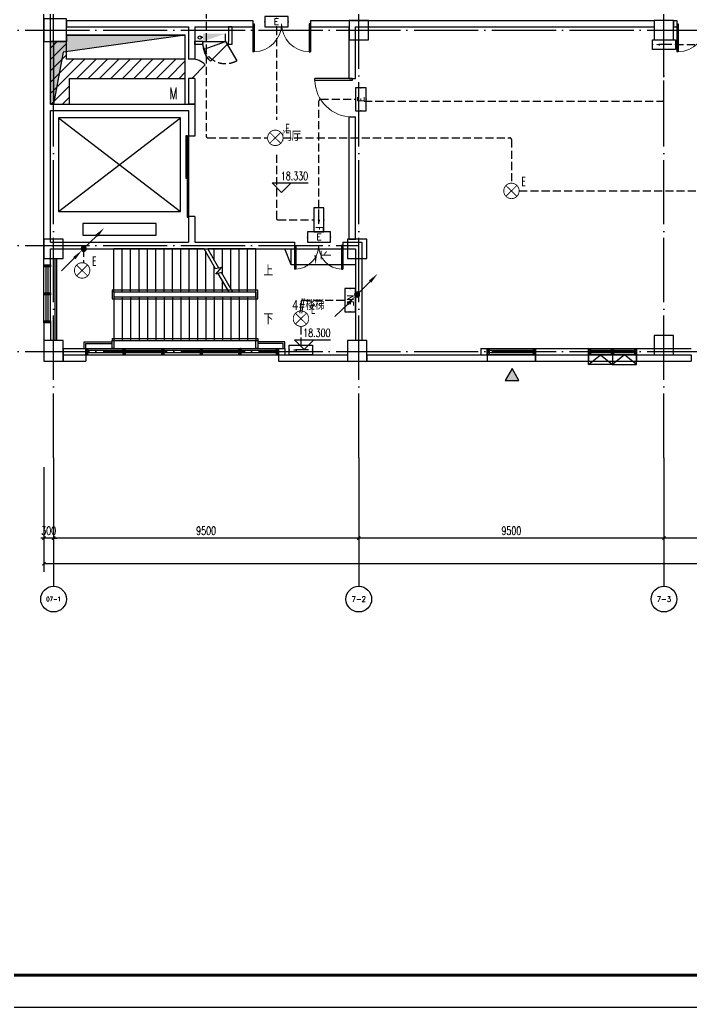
# Model space of a CAD drawing. Extents: x -621157 to 1764546, y -106808 to 741893.
# Drawn here: x 829 to 21731, y 279601 to 310325 of the extents above; entities that cross this region are included whole.
import ezdxf
from ezdxf.enums import TextEntityAlignment as Align

# ---------------------------------------------------------------- set-up
doc = ezdxf.new("R2010")
doc.units = 0
doc.header["$LTSCALE"] = 1000
doc.header["$MEASUREMENT"] = 0
for name, pattern in [('DASH', [0.35, 0.25, -0.1]), ('XREF-A-101-平面图_t3$0$DASH', [0.35, 0.25, -0.1]), ('XREF-A-101-平面图_t3$0$DOTE', [2.42, 2, -0.2, 0.02, -0.2])]:
    doc.linetypes.add(name, pattern=pattern)
for name, color, linetype in [('0-底图', 7, 'Continuous'), ('AXIS_TEXT', 7, 'Continuous'), ('EQUIP-照明', 3, 'Continuous'), ('T-EQUP-JT', 7, 'Continuous'), ('TEL_TEXT', 7, 'Continuous'), ('WIRE-应急', 4, 'DASH'), ('WIRE-照明', 4, 'Continuous'), ('XREF-A-101-平面图_t3$0$A-COLUMN', 8, 'Continuous'), ('XREF-A-101-平面图_t3$0$A-CURTWALL', 8, 'Continuous'), ('XREF-A-101-平面图_t3$0$A-DIM_ELEV', 8, 'Continuous'), ('XREF-A-101-平面图_t3$0$A-DOTE', 8, 'Continuous'), ('XREF-A-101-平面图_t3$0$A-GROUND', 8, 'Continuous'), ('XREF-A-101-平面图_t3$0$A-LEAD-AROW', 8, 'Continuous'), ('XREF-A-101-平面图_t3$0$A-PUB_HATCH', 8, 'Continuous'), ('XREF-A-101-平面图_t3$0$A-RAIL', 8, 'Continuous'), ('XREF-A-101-平面图_t3$0$A-ROOM-CH', 8, 'Continuous'), ('XREF-A-101-平面图_t3$0$A-SEE', 8, 'Continuous'), ('XREF-A-101-平面图_t3$0$A-STAIR', 8, 'Continuous'), ('XREF-A-101-平面图_t3$0$A-WALL', 8, 'Continuous'), ('XREF-A-101-平面图_t3$0$A-WALL-FILL', 8, 'Continuous'), ('XREF-A-101-平面图_t3$0$A-WINDOW', 8, 'Continuous'), ('XREF-A-101-平面图_t3$0$A-开启符号', 8, 'Continuous'), ('XREF-A-101-平面图_t3$0$AXIS', 8, 'Continuous'), ('XREF-A-101-平面图_t3$0$DIM_SYMB', 8, 'Continuous'), ('XREF-A-101-平面图_t3$0$HANDRAIL', 8, 'Continuous'), ('XREF-A-101-平面图_t3$0$I-WALL-GYPSUM', 8, 'Continuous'), ('XREF-A-101-平面图_t3$0$M-HOLE', 8, 'Continuous'), ('XREF-A-101-平面图_t3$0$P-EQUIPMENT', 8, 'Continuous'), ('XREF-A-101-平面图_t3$0$PUB_HATCH', 8, 'Continuous'), ('XREF-A-101-平面图_t3$0$PUB_TEXT', 8, 'Continuous'), ('XREF-A-101-平面图_t3$0$STAIR', 8, 'Continuous'), ('XREF-A-101-平面图_t3$0$水-尺寸', 8, 'Continuous'), ('设备-照明', 3, 'Continuous')]:
    doc.layers.add(name, color=color, linetype=linetype)
doc.styles.add('_TEL_DIM', font='SIMPLEX', dxfattribs={"width": 0.8, "height": 3.5, "bigfont": 'HZTXT'})
doc.styles.add('COMPLEX', font='COMPLEX')
doc.styles.get("Standard").update_dxf_attribs({"font": 'romans.shx', "bigfont": 'HZDXC.SHX'})
doc.styles.add('STYLE1', font='simhei.ttf')
doc.styles.add('XREF-A-101-平面图_t3$0$-HZDXCROMANS', font='ROMANS.shx', dxfattribs={"bigfont": 'HZDXC.shx'})
doc.styles.add('XREF-A-101-平面图_t3$0$_TCH_DIM', font='SIMPLEX', dxfattribs={"bigfont": 'GBCBIG'})
doc.styles.add('XREF-A-101-平面图_t3$0$A-AXIS-LABEL', font='COMPLEX', dxfattribs={"bigfont": 'GBCBIG'})
doc.styles.add('XREF-A-101-平面图_t3$0$A-DIM_T3', font='SIMPLEX', dxfattribs={"width": 0.705882, "bigfont": 'GBCBIG'})
doc.styles.add('XREF-A-101-平面图_t3$0$A-STANDARD', font='SIMPLEX', dxfattribs={"bigfont": 'GBCBIG'})
doc.styles.add('XREF-A-101-平面图_t3$0$hzdxcROMANS', font='ROMANS', dxfattribs={"width": 0.8, "bigfont": 'HZDXC'})
doc.dimstyles.get("Standard").update_dxf_attribs({"dimscale": 100, "dimtxt": 3.5, "dimasz": 1, "dimexe": 2.5, "dimexo": 3, "dimgap": 1.5, "dimtad": 1, "dimdec": 0, "dimzin": 0, "dimdsep": 46, "dimtxsty": 'Standard', "dimblk": 'ARCHTICK', "dimcen": 0.09, "dimadec": 0, "dimazin": 0, "dimtfac": 1, "dimtdec": 0, "dimtix": 1, "dimtmove": 2, "dimatfit": 3, "dimfxl": 0, "dimtolj": 1, "dimtzin": 0, "dimarcsym": 0})
doc.dimstyles.new('XREF-A-101-平面图_t3$0$A-DIM-100', dxfattribs={"dimscale": 100, "dimtxt": 2.55, "dimasz": 1, "dimexe": 2.5, "dimexo": 3, "dimgap": 1, "dimtad": 1, "dimdec": 0, "dimzin": 0, "dimdsep": 46, "dimtxsty": 'XREF-A-101-平面图_t3$0$A-DIM_T3', "dimblk": 'XREF-A-101-平面图_t3$0$_ArchTick', "dimcen": 0.09, "dimclrt": 7, "dimazin": 2, "dimtfac": 1, "dimtdec": 0, "dimtix": 1, "dimtmove": 2, "dimatfit": 3, "dimfxl": 0, "dimtolj": 1, "dimtzin": 0, "dimarcsym": 0})

# ---------------------------------------------------------------- blocks, each defined once
blk = doc.blocks.new('XREF-A-101-平面图_t3$0$G$C869EB286')
at = {"layer": 'XREF-A-101-平面图_t3$0$A-WINDOW'}
h = blk.add_hatch(dxfattribs=at)
h.set_pattern_fill('ANSI31', color=256, scale=25)
h.set_pattern_definition([(45, (-143.957, -89940), (-28.0633, 28.0633), [])])
h.paths.add_polyline_path([(0, 60), (200, 60), (200, 0), (0, 0)])
blk.add_lwpolyline([(0, 60), (200, 60), (200, 0), (0, 0)], close=True, dxfattribs=at)
blk = doc.blocks.new('XREF-A-101-平面图_t3$0$柱网4F')
at = {"layer": 'XREF-A-101-平面图_t3$0$A-COLUMN'}
for points in [[(-300, -30350), (400, -30350), (400, -29650), (-300, -29650)], [(9200, -30300), (9800, -30300), (9800, -29700), (9200, -29700)], [(18700, -30300), (19300, -30300), (19300, -29700), (18700, -29700)], [(-300, -37100), (300, -37100), (300, -36500), (-300, -36500)], [(9150, -37100), (9750, -37100), (9750, -36500), (9150, -36500)], [(18700, -40100), (19300, -40100), (19300, -39500), (18700, -39500)], [(-300, -40300), (300, -40300), (300, -39650), (-300, -39650)], [(9150, -40300), (9750, -40300), (9750, -39650), (9150, -39650)]]:
    blk.add_lwpolyline(points, close=True, dxfattribs=at)
blk = doc.blocks.new('XREF-A-101-平面图_t3$0$G$CAAB9FF39')
at = {"layer": 'XREF-A-101-平面图_t3$0$DIM_SYMB'}
for points in [[(6430, 1025, 0, 0, 0), (890, 1025, 0, 0, 0), (890, 2525, 0, 0, 0), (4700, 2525, 80, 0, 0), (5000, 2525, 0, 0, 0)], [(6430, 2525, 0, 0, 0), (5560, 2525, 80, 0, 0), (5260, 2525, 0, 0, 0)]]:
    blk.add_lwpolyline(points, format="xyseb", dxfattribs=at)
at = {"layer": 'XREF-A-101-平面图_t3$0$HANDRAIL'}
for p, q in [((1820, 410), (6360, 410)), ((1820, 410), (1820, 350)), ((1820, 350), (6360, 350)), ((6360, 410), (6360, 350))]:
    blk.add_line(p, q, dxfattribs=at)
for points in [[(1820, 350), (1880, 350), (1880, 100), (1820, 100)], [(6300, 350), (6360, 350), (6360, 100), (6300, 100)]]:
    blk.add_lwpolyline(points, close=True, dxfattribs=at)
at = {"layer": 'XREF-A-101-平面图_t3$0$STAIR'}
for p, q in [((4683, 3200), (1880, 3200)), ((1880, 1850), (1880, 3200)), ((2140, 1850), (2140, 3200)), ((2400, 1850), (2400, 3200)), ((2660, 1850), (2660, 3200)), ((2920, 1850), (2920, 3200)), ((3180, 1850), (3180, 3200)), ((3440, 1850), (3440, 3200)), ((3700, 1850), (3700, 3200)), ((3960, 1850), (3960, 3200)), ((4220, 1850), (4220, 3200)), ((4480, 1850), (4480, 3200)), ((5045, 2572), (4683, 3200)), ((4740, 1850), (4740, 3100)), ((6300, 3200), (4798, 3200)), ((5145, 2599), (4798, 3200)), ((5000, 2850), (5000, 3200)), ((5260, 2400), (5260, 3200)), ((5520, 1950), (5520, 3200)), ((5780, 1850), (5780, 3200)), ((6040, 1850), (6040, 3200)), ((6300, 1850), (6300, 3200)), ((5000, 1850), (5000, 2650)), ((5225, 2620), (5045, 2572)), ((5053, 2414), (5225, 2620)), ((5225, 2461), (5053, 2414)), ((5577, 1850), (5225, 2461)), ((5462, 1850), (5125, 2434)), ((5260, 1850), (5260, 2200)), ((6360, 1910), (1820, 1910)), ((1820, 1910), (1820, 1640)), ((5462, 1850), (1880, 1850)), ((6300, 1850), (1880, 1850)), ((1880, 1850), (1880, 1700)), ((6300, 1850), (5577, 1850)), ((6300, 1850), (6300, 1700)), ((6300, 1700), (6300, 1850)), ((6360, 1640), (6360, 1910)), ((1820, 1640), (6360, 1640)), ((1880, 1700), (6300, 1700)), ((1880, 1700), (1880, 350)), ((1880, 1700), (6300, 1700)), ((2140, 1700), (2140, 350)), ((2400, 1700), (2400, 350)), ((2660, 1700), (2660, 350)), ((2920, 1700), (2920, 350)), ((3180, 1700), (3180, 350)), ((3440, 1700), (3440, 350)), ((3700, 1700), (3700, 350)), ((3960, 1700), (3960, 350)), ((4220, 1700), (4220, 350)), ((4480, 1700), (4480, 350)), ((4740, 1700), (4740, 350)), ((5000, 1700), (5000, 350)), ((5260, 1700), (5260, 350)), ((5520, 1700), (5520, 350)), ((5780, 1700), (5780, 350)), ((6040, 1700), (6040, 350)), ((6300, 1700), (6300, 350)), ((1880, 350), (6300, 350))]:
    blk.add_line(p, q, dxfattribs=at)
at = {"layer": 'XREF-A-101-平面图_t3$0$PUB_TEXT', "style": 'XREF-A-101-平面图_t3$0$_TCH_DIM'}
for s, p in [('上', (6535, 2350)), ('下', (6535, 850))]:
    blk.add_text(s, height=338, dxfattribs=at).set_placement(p)
blk = doc.blocks.new('XREF-A-101-平面图_t3$0$ROOM')
at = {"layer": 'XREF-A-101-平面图_t3$0$A-ROOM-CH', "style": 'XREF-A-101-平面图_t3$0$-HZDXCROMANS', "width": 0.6}
for tag, p in [('中文房间名称', (0, -1000)), ('英文房间名称', (0, -1500))]:
    blk.add_attdef(tag, text='', height=300, dxfattribs=at).set_placement(p, align=Align.CENTER)
blk = doc.blocks.new('_ArchTick')
at = {"color": 0, "linetype": 'ByBlock', "const_width": 0.4}
blk.add_lwpolyline([(-0.5, -0.5), (0.5, 0.5)], dxfattribs=at)
blk = doc.blocks.new('*D25423')
at = {"layer": 'Defpoints', "color": 0}
blk.add_point((0, 0), dxfattribs=at)
blk.add_point((0, 0), dxfattribs=at)
blk.add_point((0, 0), dxfattribs=at)
blk.add_point((0, 0), dxfattribs=at)
at = {"layer": 'XREF-A-101-平面图_t3$0$水-尺寸', "color": 0, "linetype": 'ByBlock', "lineweight": -2}
blk.add_line((0, 300), (0, 250), dxfattribs=at)
blk.add_line((0, 300), (0, 250), dxfattribs=at)
blk.add_arc((0, 0), 0, 180, 180, dxfattribs=at)
at = {"layer": 'XREF-A-101-平面图_t3$0$水-尺寸', "color": 0, "linetype": 'ByBlock', "lineweight": -2, "xscale": 100, "yscale": 100, "zscale": 100}
for rotation in [90, 90.00000000000001]:
    blk.add_blockref('_ArchTick', (0, 0), dxfattribs=dict(at, rotation=rotation))
at = {"layer": 'XREF-A-101-平面图_t3$0$水-尺寸', "color": 0, "insert": (0, 0), "char_height": 350, "attachment_point": 5}
blk.add_mtext('\\A1;0%%d', dxfattribs=at)
blk = doc.blocks.new('XREF-A-101-平面图_t3$0$_ArchTick')
at = {"color": 0, "linetype": 'ByBlock', "const_width": 0.4}
blk.add_lwpolyline([(-0.5, -0.5), (0.5, 0.5)], dxfattribs=at)
blk = doc.blocks.new('*D25490')
at = {"layer": 'Defpoints', "color": 0}
for p in [(19000, -3300), (28500, -3300), (19000, -5800)]:
    blk.add_point(p, dxfattribs=at)
at = {"layer": 'XREF-A-101-平面图_t3$0$AXIS', "color": 0, "lineweight": -2}
for p, q in [((19000, -3600), (19000, -6050)), ((28500, -3600), (28500, -6050)), ((28500, -5800), (19000, -5800))]:
    blk.add_line(p, q, dxfattribs=at)
at = {"layer": 'XREF-A-101-平面图_t3$0$AXIS', "color": 0, "linetype": 'ByBlock', "lineweight": -2, "xscale": 100, "yscale": 100, "zscale": 100, "rotation": 180}
blk.add_blockref('XREF-A-101-平面图_t3$0$_ArchTick', (19000, -5800), dxfattribs=at)
at = {"layer": 'XREF-A-101-平面图_t3$0$AXIS', "color": 0, "linetype": 'ByBlock', "lineweight": -2, "xscale": 100, "yscale": 100, "zscale": 100}
blk.add_blockref('XREF-A-101-平面图_t3$0$_ArchTick', (28500, -5800), dxfattribs=at)
at = {"layer": 'XREF-A-101-平面图_t3$0$AXIS', "color": 7, "insert": (23750, -5573), "char_height": 255, "attachment_point": 5, "style": 'XREF-A-101-平面图_t3$0$A-DIM_T3'}
blk.add_mtext('\\A1;9500', dxfattribs=at)
blk = doc.blocks.new('*D25491')
at = {"layer": 'Defpoints', "color": 0}
for p in [(9500, -3300), (19000, -3300), (9500, -5800)]:
    blk.add_point(p, dxfattribs=at)
at = {"layer": 'XREF-A-101-平面图_t3$0$AXIS', "color": 0, "lineweight": -2}
for p, q in [((9500, -3600), (9500, -6050)), ((19000, -3600), (19000, -6050)), ((19000, -5800), (9500, -5800))]:
    blk.add_line(p, q, dxfattribs=at)
at = {"layer": 'XREF-A-101-平面图_t3$0$AXIS', "color": 0, "linetype": 'ByBlock', "lineweight": -2, "xscale": 100, "yscale": 100, "zscale": 100, "rotation": 180}
blk.add_blockref('XREF-A-101-平面图_t3$0$_ArchTick', (9500, -5800), dxfattribs=at)
at = {"layer": 'XREF-A-101-平面图_t3$0$AXIS', "color": 0, "linetype": 'ByBlock', "lineweight": -2, "xscale": 100, "yscale": 100, "zscale": 100}
blk.add_blockref('XREF-A-101-平面图_t3$0$_ArchTick', (19000, -5800), dxfattribs=at)
at = {"layer": 'XREF-A-101-平面图_t3$0$AXIS', "color": 7, "insert": (14250, -5573), "char_height": 255, "attachment_point": 5, "style": 'XREF-A-101-平面图_t3$0$A-DIM_T3'}
blk.add_mtext('\\A1;9500', dxfattribs=at)
blk = doc.blocks.new('*D25492')
at = {"layer": 'Defpoints', "color": 0}
for p in [(0, -3300), (9500, -3300), (0, -5800)]:
    blk.add_point(p, dxfattribs=at)
at = {"layer": 'XREF-A-101-平面图_t3$0$AXIS', "color": 0, "lineweight": -2}
for p, q in [((0, -3600), (0, -6050)), ((9500, -3600), (9500, -6050)), ((9500, -5800), (0, -5800))]:
    blk.add_line(p, q, dxfattribs=at)
at = {"layer": 'XREF-A-101-平面图_t3$0$AXIS', "color": 0, "linetype": 'ByBlock', "lineweight": -2, "xscale": 100, "yscale": 100, "zscale": 100, "rotation": 180}
blk.add_blockref('XREF-A-101-平面图_t3$0$_ArchTick', (0, -5800), dxfattribs=at)
at = {"layer": 'XREF-A-101-平面图_t3$0$AXIS', "color": 0, "linetype": 'ByBlock', "lineweight": -2, "xscale": 100, "yscale": 100, "zscale": 100}
blk.add_blockref('XREF-A-101-平面图_t3$0$_ArchTick', (9500, -5800), dxfattribs=at)
at = {"layer": 'XREF-A-101-平面图_t3$0$AXIS', "color": 7, "insert": (4750, -5573), "char_height": 255, "attachment_point": 5, "style": 'XREF-A-101-平面图_t3$0$A-DIM_T3'}
blk.add_mtext('\\A1;9500', dxfattribs=at)
blk = doc.blocks.new('*D25493')
at = {"layer": 'Defpoints', "color": 0}
for p in [(-300, -3300), (0, -3300), (-300, -5800)]:
    blk.add_point(p, dxfattribs=at)
at = {"layer": 'XREF-A-101-平面图_t3$0$AXIS', "color": 0, "lineweight": -2}
for p, q in [((-300, -3600), (-300, -6050)), ((0, -3600), (0, -6050)), ((-300, -5800), (-400, -5800)), ((0, -5800), (-300, -5800)), ((0, -5800), (100, -5800))]:
    blk.add_line(p, q, dxfattribs=at)
at = {"layer": 'XREF-A-101-平面图_t3$0$AXIS', "color": 0, "linetype": 'ByBlock', "lineweight": -2, "xscale": 100, "yscale": 100, "zscale": 100}
blk.add_blockref('XREF-A-101-平面图_t3$0$_ArchTick', (-300, -5800), dxfattribs=at)
at = {"layer": 'XREF-A-101-平面图_t3$0$AXIS', "color": 0, "linetype": 'ByBlock', "lineweight": -2, "xscale": 100, "yscale": 100, "zscale": 100, "rotation": 180}
blk.add_blockref('XREF-A-101-平面图_t3$0$_ArchTick', (0, -5800), dxfattribs=at)
at = {"layer": 'XREF-A-101-平面图_t3$0$AXIS', "color": 7, "insert": (-150, -5573), "char_height": 255, "attachment_point": 5, "style": 'XREF-A-101-平面图_t3$0$A-DIM_T3'}
blk.add_mtext('\\A1;300', dxfattribs=at)
blk = doc.blocks.new('_AXISO')
blk.add_circle((0, 0), 0.5)
at = {"layer": 'AXIS_TEXT', "style": 'COMPLEX'}
blk.add_attdef('A', text='', height=0.56, dxfattribs=at).set_placement((-0.25, -0.28), (0.25, -0.28), align=Align.FIT)
blk = doc.blocks.new('*D25504')
at = {"layer": 'Defpoints', "color": 0}
for p in [(-300, -3300), (66800, -3300), (-300, -6600)]:
    blk.add_point(p, dxfattribs=at)
at = {"layer": 'XREF-A-101-平面图_t3$0$AXIS', "color": 0, "lineweight": -2}
for p, q in [((-300, -3600), (-300, -6850)), ((66800, -3600), (66800, -6850)), ((66800, -6600), (-300, -6600))]:
    blk.add_line(p, q, dxfattribs=at)
at = {"layer": 'XREF-A-101-平面图_t3$0$AXIS', "color": 0, "linetype": 'ByBlock', "lineweight": -2, "xscale": 100, "yscale": 100, "zscale": 100, "rotation": 180}
blk.add_blockref('XREF-A-101-平面图_t3$0$_ArchTick', (-300, -6600), dxfattribs=at)
at = {"layer": 'XREF-A-101-平面图_t3$0$AXIS', "color": 0, "linetype": 'ByBlock', "lineweight": -2, "xscale": 100, "yscale": 100, "zscale": 100}
blk.add_blockref('XREF-A-101-平面图_t3$0$_ArchTick', (66800, -6600), dxfattribs=at)
at = {"layer": 'XREF-A-101-平面图_t3$0$AXIS', "color": 7, "insert": (33250, -6373), "char_height": 255, "attachment_point": 5, "style": 'XREF-A-101-平面图_t3$0$A-DIM_T3'}
blk.add_mtext('\\A1;67100', dxfattribs=at)
blk = doc.blocks.new('XREF-A-101-平面图_t3$0$bz1')
at = {"layer": 'XREF-A-101-平面图_t3$0$PUB_HATCH'}
h = blk.add_hatch(color=1, dxfattribs=at)
h.dxf.hatch_style = 1
h.paths.add_polyline_path([(4866032, -641203), (4865818, -641573), (4866245, -641573)])
at = {"layer": 'XREF-A-101-平面图_t3$0$PUB_TEXT', "color": 1}
blk.add_lwpolyline([(4866032, -641203), (4865818, -641573), (4866245, -641573)], close=True, dxfattribs=at)
blk = doc.blocks.new('XREF-A-101-平面图_t3$0$G$C34B60025')
blk.add_blockref('XREF-A-101-平面图_t3$0$bz1', (-4851859, 800778))
blk = doc.blocks.new('XREF-A-101-平面图_t3$0$DOOR2DLIB$SYSLIB$00000108')
at = {"color": 0}
for p, q in [((-0.5, 0), (-0.5, 0.4875)), ((-0.475, 0.4875), (-0.5, 0.4875)), ((-0.475, 0), (-0.475, 0.4875)), ((0.475, 0), (0.475, 0.4875)), ((0.475, 0.4875), (0.5, 0.4875)), ((0.5, 0), (0.5, 0.4875)), ((-0.5, 0), (-0.475, 0)), ((0.5, 0), (0.475, 0))]:
    blk.add_line(p, q, dxfattribs=at)
at = {"color": 0, "lineweight": 13}
for centre, start, end in [((-0.4875, 0), 0, 88.53072), ((0.4875, 0), 91.46928, 180)]:
    blk.add_arc(centre, 0.4875, start, end, dxfattribs=at)
blk = doc.blocks.new('XREF-A-101-平面图_t3$0$WINDOW2DLIB$SYSLIB$00000001')
at = {"color": 0}
for points in [[(-0.5, 0.5), (-0.5, -0.5)], [(-0.5, 0.5), (0.5, 0.5)], [(0.5, -0.5), (0.5, 0.5)], [(0.5, 0.1667), (-0.5, 0.1667)], [(0.5, -0.1667), (-0.5, -0.1667)], [(-0.5, -0.5), (0.5, -0.5)]]:
    blk.add_lwpolyline(points, dxfattribs=at)
blk = doc.blocks.new('*U25234')
at = {"color": 0}
blk.add_line((-1250, 100), (1250, 100), dxfattribs=at)
for points in [[(59, 170), (-1270, 170), (-1270, 140), (59, 140)], [(1270, 110), (-32, 110), (-32, 140), (1270, 140)]]:
    blk.add_lwpolyline(points, close=True, dxfattribs=at)
blk = doc.blocks.new('*U25233')
at = {"color": 0, "xscale": 0.0004, "yscale": 0.0004, "zscale": 0.0004}
blk.add_blockref('*U25234', (0, 0), dxfattribs=at)
blk = doc.blocks.new('XREF-A-101-平面图_t3$0$DOOR2DLIB$SYSLIB$00000101')
at = {"color": 0}
blk.add_line((0.5, 0), (-0.207, 0.707), dxfattribs=at)
blk.add_arc((0.5, 0), 1, 135, 180, dxfattribs=at)
blk = doc.blocks.new('XREF-A-101-平面图_t3$0$DOOR2DLIB$SYSLIB$00000107')
at = {"color": 0}
for p, q in [((0.45, 0.975), (0.5, 0.975)), ((0.45, 0), (0.45, 0.975)), ((0.5, 0), (0.5, 0.975)), ((0.5, 0), (0.45, 0))]:
    blk.add_line(p, q, dxfattribs=at)
at = {"color": 0, "lineweight": 13}
blk.add_arc((0.475, 0), 0.975, 91.4693, 180, dxfattribs=at)
blk = doc.blocks.new('A0-Verital')
blk.add_lwpolyline([(118900, 84100), (0, 84100), (0, 0), (118900, 0)], close=True)
at = {"const_width": 100}
blk.add_lwpolyline([(2500, 83100), (117900, 83100), (117900, 1000), (2500, 1000)], close=True, dxfattribs=at)
blk = doc.blocks.new('HC002633132082')
at = {"layer": 'EQUIP-照明', "color": 0, "linetype": 'Continuous', "const_width": 0.267}
blk.add_lwpolyline([(-2.37, 0, 1), (2.43, 0, 1)], format="xyb", close=True, dxfattribs=at)
for points in [[(-1.7, 1.67), (1.7, -1.67)], [(-1.7, -1.67), (-1.7, -1.67), (1.7, 1.67)]]:
    blk.add_lwpolyline(points, dxfattribs=at)
at = {"layer": 'EQUIP-照明', "color": 0}
blk.add_point((0, 0), dxfattribs=at)
at = {"color": 0, "width": 0.7}
blk.add_attdef('PSFHATT', (4.48, -2.4), '', height=0.025, dxfattribs=at)
at = {"layer": 'EQUIP-照明', "color": 0, "style": 'STYLE1', "width": 0.7}
blk.add_text('E', height=3, dxfattribs=at).set_placement((3.81, 1.42), align=Align.CENTER)
at = {"layer": 'EQUIP-照明', "color": 0, "style": '_TEL_DIM', "flags": 1}
blk.add_attdef('A', text='', height=0.0001, dxfattribs=at).set_placement((0.03, 0), align=Align.MIDDLE_CENTER)
blk = doc.blocks.new('HC002649110740')
at = {"layer": 'EQUIP-照明', "color": 0}
for p, q in [((3.6, 3.3), (-3.6, 3.3)), ((-3.6, 3.3), (-3.6, 0)), ((3.6, 0), (3.6, 3.3)), ((-3.6, 0), (3.6, 0))]:
    blk.add_line(p, q, dxfattribs=at)
for p in [(0, 3.3), (-3.6, 1.65), (0, 0), (3.6, 1.65)]:
    blk.add_point(p, dxfattribs=at)
at = {"color": 0, "width": 0.7}
blk.add_attdef('PSFHATT', (9.31, 0), '', height=0.025, dxfattribs=at)
at = {"layer": 'EQUIP-照明', "color": 0, "style": '_TEL_DIM'}
blk.add_attdef('$TEXT$', text='', height=2, dxfattribs=at).set_placement((0, 1.65), align=Align.MIDDLE_CENTER)
at = {"layer": 'EQUIP-照明', "color": 0, "style": '_TEL_DIM', "flags": 1}
blk.add_attdef('A', text='', height=0.0001, dxfattribs=at).set_placement((0, 0), align=Align.MIDDLE_CENTER)
blk = doc.blocks.new('$Equip$00002831')
at = {"color": 3, "linetype": 'Continuous'}
for p, q in [((0.699, 0.292), (-0.701, 0.292)), ((-0.701, 0.292), (-0.701, -0.292)), ((0.699, -0.292), (0.699, 0.292)), ((-0.701, -0.292), (0.699, -0.292)), ((0.233, -0.001), (-0.608, -0.001))]:
    blk.add_line(p, q, dxfattribs=at)
for p in [(0.027, 0.292), (-0.701, 0), (0.027, -0.292), (0.699, 0)]:
    blk.add_point(p, dxfattribs=at)
blk.add_solid([(0, -0.071), (0.28, -0.001), (0, 0.069)], dxfattribs=at)
at = {"color": 3, "linetype": 'Continuous', "width": 0.8}
blk.add_text('F', height=0.438, dxfattribs=at).set_placement((0.382, -0.193))
at = {"color": 3, "linetype": 'Continuous', "style": '_TEL_DIM', "flags": 1}
blk.add_attdef('A', text='', height=0.00002, dxfattribs=at).set_placement((0.027, 0.292), align=Align.MIDDLE_CENTER)
blk = doc.blocks.new('HC002631130701')
at = {"layer": 'WIRE-照明', "color": 0}
for p, q in [((-3.6, 3), (3.6, 3)), ((-3.6, 0), (-3.6, 3)), ((3.6, 0), (-3.6, 0)), ((-2.4, 1.5), (1.2, 1.5)), ((3.6, 3), (3.6, 0))]:
    blk.add_line(p, q, dxfattribs=at)
for p in [(-3.6, 1.5), (0, 3), (0, 0), (3.6, 1.5)]:
    blk.add_point(p, dxfattribs=at)
blk.add_solid([(1.2, 1.86), (2.64, 1.5), (1.2, 1.14)], dxfattribs=at)
at = {"color": 0, "width": 0.7}
blk.add_attdef('PSFHATT', (3.62, 0), '', height=0.025, dxfattribs=at)
at = {"layer": 'TEL_TEXT', "color": 0, "style": '_TEL_DIM', "flags": 1}
blk.add_attdef('A', text='', height=0.0001, dxfattribs=at).set_placement((0, 3), align=Align.MIDDLE_CENTER)
blk = doc.blocks.new('*X14702')
at = {"color": 0, "linetype": 'Continuous'}
for p, q in [((192.59, 446.72), (193.93, 448.06)), ((192.65, 447.21), (193.44, 448)), ((192.67, 446.38), (194.27, 447.98)), ((192.81, 446.1), (194.55, 447.84)), ((193.01, 445.87), (194.78, 447.64)), ((193.27, 445.7), (194.95, 447.39)), ((193.58, 445.59), (195.06, 447.07)), ((193.98, 445.57), (195.08, 446.67))]:
    blk.add_line(p, q, dxfattribs=at)
blk = doc.blocks.new('HC001445')
at = {"color": 4, "linetype": 'Continuous'}
for p, q in [((0.13, 0.06), (3.24, 3.23)), ((-5.47, -5.53), (-2.36, -2.36))]:
    blk.add_line(p, q, dxfattribs=at)
for points in [[(3.24, 3.23, 0.8, 0, 0), (5.19, 5.12, 0, 0, 0)], [(-2.36, -2.36, 0.8, 0, 0), (-0.41, -0.47, 0, 0, 0)]]:
    blk.add_lwpolyline(points, format="xyseb", dxfattribs=at)
blk.add_circle((0, 0), 0.625, dxfattribs=at)
at = {"color": 4, "linetype": 'Continuous', "xscale": 0.5, "yscale": 0.5, "zscale": 0.5}
blk.add_blockref('*X14702', (-96.92, -223.41), dxfattribs=at)
blk = doc.blocks.new('XREF-A-101-平面图_t3$0$单出口消火栓新')
for p, q in [((-240, 700), (-846.2, 1050)), ((-479.4, 42.2), (-240, 700)), ((-240, 0), (-240, 700)), ((-240, 700), (0, 700))]:
    blk.add_line(p, q)
at = {"color": 0, "linetype": 'XREF-A-101-平面图_t3$0$DASH'}
blk.add_arc((-240, 700), 700, 150, 270, dxfattribs=at)
blk.add_solid([(-240, 0), (0, 0), (0, 700)])
at = {"layer": 'XREF-A-101-平面图_t3$0$水-尺寸', "linetype": 'ByBlock'}
dim = blk.add_angular_dim_3p(base=(0, 0), center=(0, 0), p1=(0, 0), p2=(0, 0), dimstyle='Standard', dxfattribs=at)
dim.commit()
dim.dimension.update_dxf_attribs({"geometry": '*D25423', "text_midpoint": (0, 0)})
blk = doc.blocks.new('*U25256')
at = {"layer": 'XREF-A-101-平面图_t3$0$P-EQUIPMENT', "color": 10}
blk.add_line((0, 120), (50, 120), dxfattribs=at)
at = {"layer": 'XREF-A-101-平面图_t3$0$P-EQUIPMENT'}
blk.add_circle((100, 120), 50, dxfattribs=at)
at = {"layer": 'XREF-A-101-平面图_t3$0$P-EQUIPMENT', "xscale": -1, "rotation": 90}
blk.add_blockref('XREF-A-101-平面图_t3$0$单出口消火栓新', (0, 0), dxfattribs=at)
blk = doc.blocks.new('XREF-A-101-平面图_t3$0$G$C156FCA62')
at = {"layer": 'XREF-A-101-平面图_t3$0$P-EQUIPMENT', "rotation": 180}
blk.add_blockref('*U25256', (4650, 309890), dxfattribs=at)
blk = doc.blocks.new('XREF-A-101-平面图_t3$0$轴网(3)')
at = {"layer": 'XREF-A-101-平面图_t3$0$A-DOTE', "linetype": 'XREF-A-101-平面图_t3$0$DOTE'}
for p, q in [((0, -3300), (0, 43300)), ((9500, -3300), (9500, 43300)), ((19000, -3300), (19000, 43300)), ((-3300, 10000), (69800, 10000)), ((-3300, 3300), (9500, 3300)), ((-3300, 0), (69800, 0))]:
    blk.add_line(p, q, dxfattribs=at)
at = {"layer": 'XREF-A-101-平面图_t3$0$AXIS'}
for p, q in [((0, -3300), (0, -7300)), ((9500, -3300), (9500, -7300)), ((19000, -3300), (19000, -7300))]:
    blk.add_line(p, q, dxfattribs=at)
ref = blk.add_blockref('_AXISO', (0, -7700), dxfattribs=dict(at, xscale=800, yscale=800, zscale=800))
ref.add_attrib('A', '07-1', dxfattribs={"color": 7, "height": 136.14, "style": 'XREF-A-101-平面图_t3$0$A-AXIS-LABEL', "width": 0.946667}).set_placement((-230.1, -7768.1), (230.1, -7768.1), align=Align.FIT)
ref = blk.add_blockref('_AXISO', (9500, -7700), dxfattribs=dict(at, xscale=800, yscale=800, zscale=800))
ref.add_attrib('A', '7-2', dxfattribs={"color": 7, "height": 168.54, "style": 'XREF-A-101-平面图_t3$0$A-AXIS-LABEL', "width": 0.933333}).set_placement((9275.3, -7784.3), (9724.7, -7784.3), align=Align.FIT)
ref = blk.add_blockref('_AXISO', (19000, -7700), dxfattribs=dict(at, xscale=800, yscale=800, zscale=800))
ref.add_attrib('A', '7-3', dxfattribs={"color": 7, "height": 168.54, "style": 'XREF-A-101-平面图_t3$0$A-AXIS-LABEL', "width": 0.933333}).set_placement((18775.3, -7784.3), (19224.7, -7784.3), align=Align.FIT)
for p1, p2, distance, picture, middle in [((0, -3300), (-300, -3300), 2500, '*D25493', (-150, -5572.5)), ((66800, -3300), (-300, -3300), 3300, '*D25504', (33250, -6372.5)), ((9500, -3300), (0, -3300), 2500, '*D25492', (4750, -5572.5)), ((19000, -3300), (9500, -3300), 2500, '*D25491', (14250, -5572.5)), ((28500, -3300), (19000, -3300), 2500, '*D25490', (23750, -5572.5))]:
    dim = blk.add_aligned_dim(p1=p1, p2=p2, distance=distance, dimstyle='XREF-A-101-平面图_t3$0$A-DIM-100', dxfattribs=at)
    dim.commit()
    dim.dimension.update_dxf_attribs({"geometry": picture, "text_midpoint": middle})
blk = doc.blocks.new('*U25374')
at = {"layer": 'XREF-A-101-平面图_t3$0$P-EQUIPMENT', "color": 10}
blk.add_line((0, 120), (50, 120), dxfattribs=at)
at = {"layer": 'XREF-A-101-平面图_t3$0$P-EQUIPMENT'}
blk.add_circle((100, 120), 50, dxfattribs=at)
at = {"layer": 'XREF-A-101-平面图_t3$0$P-EQUIPMENT', "xscale": -1, "rotation": 90}
blk.add_blockref('XREF-A-101-平面图_t3$0$单出口消火栓新', (0, 0), dxfattribs=at)
blk = doc.blocks.new('XREF-A-101-平面图_t3$0$G$C646F86AA')
at = {"layer": 'XREF-A-101-平面图_t3$0$P-EQUIPMENT', "rotation": 180}
blk.add_blockref('*U25374', (4650, 309890), dxfattribs=at)
blk = doc.blocks.new('XREF-A-101-平面图_t3')
at = {"layer": 'XREF-A-101-平面图_t3$0$A-PUB_HATCH'}
h = blk.add_hatch(color=256, dxfattribs=at)
h.dxf.hatch_style = 1
h.paths.add_polyline_path([(204100, 309850), (200303, 309314), (200000, 307700), (200000, 309650), (200400, 309650), (200400, 309850)])
at = {"layer": 'XREF-A-101-平面图_t3$0$A-SEE', "transparency": 33554559}
h = blk.add_hatch(dxfattribs=at)
h.set_pattern_fill('普通砖', color=256, scale=100)
h.set_pattern_definition([(45, (0, 200179.5), (-176.77677, 176.77677), [])])
h.paths.add_polyline_path([(199900, 309650), (199900, 307700), (200500, 307700), (200500, 308500), (204100, 308500), (204100, 309100), (200400, 309100), (200400, 309650)])
at = {"layer": 'XREF-A-101-平面图_t3$0$A-CURTWALL'}
for p, q in [((199700, 300910), (199700, 302700)), ((199767, 300910), (199767, 302700)), ((199833, 300910), (199833, 302700)), ((199900, 300910), (199900, 302700))]:
    blk.add_line(p, q, dxfattribs=at)
at = {"layer": 'XREF-A-101-平面图_t3$0$A-DIM_ELEV'}
for p, q in [((207100, 304947), (206800, 305247)), ((206800, 305247), (207921, 305247)), ((207100, 304947), (207400, 305247)), ((207798, 300065), (207498, 300365)), ((207498, 300365), (208619, 300365)), ((207798, 300065), (208098, 300365))]:
    blk.add_line(p, q, dxfattribs=at)
at = {"layer": 'XREF-A-101-平面图_t3$0$A-GROUND'}
for points in [[(207400, 302700), (207194, 303200)], [(209400, 302700), (207400, 302700), (207400, 303200)]]:
    blk.add_lwpolyline(points, dxfattribs=at)
at = {"layer": 'XREF-A-101-平面图_t3$0$A-LEAD-AROW'}
blk.add_lwpolyline([(208157, 303200, 0, 0, 0), (208157, 302700, 0, 80, 0), (208157, 303000, 0, 0, 0)], format="xyseb", dxfattribs=at)
at = {"layer": 'XREF-A-101-平面图_t3$0$A-RAIL'}
for points in [[(200050, 300350), (200050, 302900)], [(200100, 300350), (200100, 302900)], [(200950, 300100), (200950, 300300), (201820, 300300)], [(201000, 300100), (201000, 300250), (201820, 300250)], [(207200, 300100), (207200, 300300), (206360, 300300)], [(207150, 300100), (207150, 300250), (206360, 300250)]]:
    blk.add_lwpolyline(points, dxfattribs=at)
at = {"layer": 'XREF-A-101-平面图_t3$0$A-SEE', "transparency": 33554559}
blk.add_lwpolyline([(199900, 309650), (199900, 307700), (200500, 307700), (200500, 308500), (204100, 308500), (204100, 309100), (200400, 309100), (200400, 309650), (199900, 309650)], dxfattribs=at)
at = {"layer": 'XREF-A-101-平面图_t3$0$A-SEE'}
for points in [[(213500, 299700), (215000, 299700), (215000, 299900), (213500, 299900)], [(216650, 299700), (218150, 299700), (218150, 299900), (216650, 299900)]]:
    blk.add_lwpolyline(points, close=True, dxfattribs=at)
at = {"layer": 'XREF-A-101-平面图_t3$0$A-STAIR'}
for p, q in [((200150, 307275), (203950, 304355)), ((200150, 304355), (203950, 307275))]:
    blk.add_line(p, q, dxfattribs=at)
for points in [[(200150, 307275), (200150, 304355), (203950, 304355), (203950, 307275)], [(200910, 303990), (200910, 303625), (203190, 303625), (203190, 303990)]]:
    blk.add_lwpolyline(points, close=True, dxfattribs=at)
at = {"layer": 'XREF-A-101-平面图_t3$0$A-WALL'}
for p, q in [((200400, 310300), (204300, 310300)), ((200400, 310300), (200400, 310100)), ((200400, 310100), (204200, 310100)), ((204200, 310100), (204200, 309100)), ((204300, 310300), (206200, 310300)), ((204400, 310100), (204400, 309100)), ((204400, 310100), (206200, 310100)), ((208000, 310300), (209300, 310300)), ((208000, 310100), (209200, 310100)), ((209200, 308500), (209200, 310100)), ((209300, 310300), (218700, 310300)), ((209400, 308500), (209400, 310100)), ((209400, 310100), (218700, 310100)), ((218700, 310300), (218700, 310100)), ((219300, 310300), (219400, 310300)), ((219300, 310300), (219300, 310100)), ((219300, 310100), (219400, 310100)), ((204200, 308500), (204200, 307700)), ((204400, 308500), (204400, 307700)), ((204400, 307700), (204200, 307700)), ((209200, 303500), (209200, 307300)), ((209400, 303500), (209400, 307300)), ((209200, 303500), (209400, 303500))]:
    blk.add_line(p, q, dxfattribs=at)
for points in [[(206200, 310300), (206200, 310100)], [(208000, 310300), (208000, 310100)], [(219400, 310300), (219400, 310100)], [(204400, 309100), (204200, 309100)], [(204400, 308500), (204200, 308500)], [(209200, 308500), (209400, 308500)], [(209200, 307300), (209400, 307300)]]:
    blk.add_lwpolyline(points, dxfattribs=at)
at = {"layer": 'XREF-A-101-平面图_t3$0$A-WALL-FILL', "color": 171}
for p, q in [((199700, 307600), (199700, 311000)), ((199900, 307700), (199900, 311000)), ((199700, 303300), (199700, 307600)), ((199900, 307700), (204400, 307700)), ((204400, 307700), (204400, 306700)), ((199900, 307500), (204200, 307500)), ((199900, 303400), (199900, 307500)), ((204200, 307500), (204200, 306700)), ((204200, 304200), (204200, 303400)), ((204400, 304200), (204400, 303400)), ((199700, 302700), (199700, 303300)), ((199900, 303400), (204200, 303400)), ((204400, 303400), (207500, 303400)), ((209000, 303400), (209600, 303400)), ((209600, 303400), (209600, 300350)), ((199900, 303200), (204300, 303200)), ((199900, 302700), (199900, 303200)), ((204300, 303200), (207500, 303200)), ((209000, 303200), (209400, 303200)), ((209400, 303200), (209400, 300350)), ((199700, 302700), (199900, 302700)), ((199700, 300910), (199700, 300350)), ((199900, 300910), (199700, 300910)), ((199900, 300910), (199900, 300350)), ((199900, 300350), (199700, 300350)), ((209600, 300350), (209400, 300350)), ((200300, 300100), (201000, 300100)), ((200300, 300100), (200300, 299900)), ((200300, 299900), (201000, 299900)), ((200300, 299900), (201000, 299900)), ((200300, 299900), (200300, 299700)), ((201000, 299900), (201000, 299700)), ((207000, 300100), (207200, 300100)), ((207000, 299900), (207200, 299900)), ((207000, 299900), (209150, 299900)), ((207000, 299900), (207000, 299700)), ((207200, 300100), (207200, 299900)), ((209150, 299900), (209150, 299700)), ((209750, 299900), (213500, 299900)), ((209750, 299900), (209750, 299700)), ((213300, 300100), (213500, 300100)), ((213300, 300100), (213300, 299900)), ((213300, 299900), (213500, 299900)), ((215000, 300100), (216650, 300100)), ((215000, 299900), (216650, 299900)), ((215000, 299900), (216650, 299900)), ((218150, 300100), (219850, 300100)), ((218150, 299900), (219850, 299900)), ((218150, 299900), (219850, 299900)), ((200300, 299700), (201000, 299700)), ((207000, 299700), (209150, 299700)), ((209750, 299700), (213500, 299700)), ((215000, 299700), (216650, 299700)), ((218150, 299700), (219850, 299700))]:
    blk.add_line(p, q, dxfattribs=at)
for points in [[(204400, 306700), (204200, 306700)], [(204400, 304200), (204200, 304200)], [(207500, 303400), (207500, 303200)], [(209000, 303400), (209000, 303200)], [(201000, 300100), (201000, 299900)], [(207000, 300100), (207000, 299900)], [(213500, 300100), (213500, 299900)], [(213500, 299900), (213500, 299700)], [(215000, 300100), (215000, 299900)], [(215000, 299900), (215000, 299700)], [(216650, 300100), (216650, 299900)], [(216650, 299900), (216650, 299700)], [(218150, 300100), (218150, 299900)], [(218150, 299900), (218150, 299700)], [(219850, 299900), (219850, 299700)]]:
    blk.add_lwpolyline(points, dxfattribs=at)
at = {"layer": 'XREF-A-101-平面图_t3$0$A-WINDOW'}
for p, q in [((207500, 303200), (209000, 303200)), ((213500, 299900), (213500, 299700)), ((215000, 299900), (215000, 299700)), ((216650, 299900), (216650, 299700)), ((218150, 299900), (218150, 299700)), ((219850, 299900), (219850, 299700))]:
    blk.add_line(p, q, dxfattribs=at)
at = {"layer": 'XREF-A-101-平面图_t3$0$A-开启符号', "linetype": 'Continuous'}
for points in [[(216650, 299600), (216650, 299900), (217400, 299900), (217400, 299600)], [(218150, 299600), (218150, 299900), (217400, 299900), (217400, 299600)]]:
    blk.add_lwpolyline(points, close=True, dxfattribs=at)
for points in [[(216650, 299600), (217025, 299900), (217400, 299600)], [(218150, 299600), (217775, 299900), (217400, 299600)]]:
    blk.add_lwpolyline(points, dxfattribs=at)
at = {"layer": 'XREF-A-101-平面图_t3$0$I-WALL-GYPSUM'}
for p, q in [((205450, 310100), (205450, 309650)), ((205550, 310100), (205450, 310100)), ((205550, 310100), (205550, 309550)), ((204650, 309650), (204400, 309650)), ((204400, 309550), (204400, 309650)), ((204650, 309550), (204400, 309550)), ((205550, 309550), (205450, 309550))]:
    blk.add_line(p, q, dxfattribs=at)
for points in [[(204650, 309550), (204650, 309650)], [(205450, 309550), (205450, 309650)]]:
    blk.add_lwpolyline(points, dxfattribs=at)
at = {"layer": 'XREF-A-101-平面图_t3$0$M-HOLE'}
for points in [[(204100, 309850), (200400, 309850), (200400, 309650), (200000, 309650), (200000, 307700), (204100, 307700), (204100, 309850), (204100, 309850)], [(204100, 309850), (200303, 309314), (200000, 307700), (200000, 309650), (200400, 309650), (200400, 309850), (204100, 309850)]]:
    blk.add_lwpolyline(points, dxfattribs=at)
for name, p in [('XREF-A-101-平面图_t3$0$G$C156FCA62', (200000, 0)), ('XREF-A-101-平面图_t3$0$G$C646F86AA', (200000, 0)), ('XREF-A-101-平面图_t3$0$G$C646F86AA', (200000, 0)), ('XREF-A-101-平面图_t3$0$G$C34B60025', (200100, 139900)), ('XREF-A-101-平面图_t3$0$G$CAAB9FF39', (200000, 300000))]:
    blk.add_blockref(name, p)
at = {"layer": 'XREF-A-101-平面图_t3$0$A-COLUMN'}
blk.add_blockref('XREF-A-101-平面图_t3$0$柱网4F', (200000, 340000), dxfattribs=at)
at = {"layer": 'XREF-A-101-平面图_t3$0$A-DOTE'}
blk.add_blockref('XREF-A-101-平面图_t3$0$轴网(3)', (200000, 300000), dxfattribs=at)
at = {"layer": 'XREF-A-101-平面图_t3$0$A-ROOM-CH'}
ref = blk.add_blockref('XREF-A-101-平面图_t3$0$ROOM', (207406, 307551), dxfattribs=at)
ref.add_attrib('中文房间名称', '门厅', dxfattribs={"height": 300, "style": 'XREF-A-101-平面图_t3$0$-HZDXCROMANS', "width": 0.8}).set_placement((207406, 306551), align=Align.CENTER)
ref = blk.add_blockref('XREF-A-101-平面图_t3$0$ROOM', (207926, 302297), dxfattribs=at)
ref.add_attrib('中文房间名称', '4#楼梯', dxfattribs={"height": 300, "style": 'XREF-A-101-平面图_t3$0$-HZDXCROMANS', "width": 0.8}).set_placement((207926, 301297), align=Align.CENTER)
at = {"layer": 'XREF-A-101-平面图_t3$0$A-WINDOW'}
for name, p, xscale, yscale, zscale in [('XREF-A-101-平面图_t3$0$DOOR2DLIB$SYSLIB$00000108', (207100, 310200), -1800, -1800, -1800), ('XREF-A-101-平面图_t3$0$DOOR2DLIB$SYSLIB$00000108', (220300, 310200), -1800, -1800, -1800), ('XREF-A-101-平面图_t3$0$DOOR2DLIB$SYSLIB$00000108', (208250, 303300), -1500, -1500, -1500), ('XREF-A-101-平面图_t3$0$WINDOW2DLIB$SYSLIB$00000001', (204000, 300000), 6000, 200, 6000), ('XREF-A-101-平面图_t3$0$WINDOW2DLIB$SYSLIB$00000001', (214250, 300000), 1500.000000245875, 200, 1500.000000245875), ('XREF-A-101-平面图_t3$0$WINDOW2DLIB$SYSLIB$00000001', (217400, 300000), 1500.000000245875, 200, 1500.000000245875)]:
    blk.add_blockref(name, p, dxfattribs=dict(at, xscale=xscale, yscale=yscale, zscale=zscale))
for name, p, xscale, yscale, zscale, rotation in [('XREF-A-101-平面图_t3$0$DOOR2DLIB$SYSLIB$00000101', (205050, 309600), -800, 800, -800, 180), ('XREF-A-101-平面图_t3$0$DOOR2DLIB$SYSLIB$00000101', (204300, 308800), 600, 600, 600, 270.0000000000008), ('XREF-A-101-平面图_t3$0$DOOR2DLIB$SYSLIB$00000107', (209300, 307900), 1200, 1200, 1200, 90), ('*U25233', (204300, 305450), 2500, -2500, 2500, 270.0000000000008)]:
    blk.add_blockref(name, p, dxfattribs=dict(at, xscale=xscale, yscale=yscale, zscale=zscale, rotation=rotation))
for p, rotation in [((199900, 302700), 180), ((199900, 301830), 180), ((199900, 300960), 180), ((201000, 300100), 270), ((202170, 300100), 270), ((203370, 300100), 270), ((204570, 300100), 270), ((205770, 300100), 270), ((206940, 300100), 270), ((213500, 300100), 270), ((214940, 300100), 270), ((216650, 300100), 270), ((217370, 300100), 270), ((218090, 300100), 270)]:
    blk.add_blockref('XREF-A-101-平面图_t3$0$G$C869EB286', p, dxfattribs=dict(at, rotation=rotation))
at = {"layer": 'XREF-A-101-平面图_t3$0$A-DIM_ELEV', "color": 7, "style": 'XREF-A-101-平面图_t3$0$A-STANDARD', "width": 0.705882}
for s, p in [('18.330', (207074, 305337)), ('18.300', (207772, 300455))]:
    blk.add_text(s, height=255, dxfattribs=at).set_placement(p)
at = {"layer": 'XREF-A-101-平面图_t3$0$A-LEAD-AROW', "color": 7, "style": 'XREF-A-101-平面图_t3$0$A-STANDARD'}
blk.add_text('下', height=320, rotation=90, dxfattribs=at).set_placement((208640, 302853))
at = {"layer": 'XREF-A-101-平面图_t3$0$M-HOLE', "style": 'XREF-A-101-平面图_t3$0$hzdxcROMANS', "width": 0.7}
blk.add_text('M', height=360, dxfattribs=at).set_placement((203604, 307854))

msp = doc.modelspace()

# ---------------------------------------------------------------- block references
at = {"layer": '0-底图'}
msp.add_blockref('XREF-A-101-平面图_t3', (-198119, 0), dxfattribs=at)

# ---------------------------------------------------------------- next in the draw order: linework, layer by layer
at = {"layer": 'WIRE-应急'}
for points in [[(6634, 311310), (6634, 306700, 0.414214), (6684, 306650), (8544, 306650)], [(11546, 307788), (20831, 307788, 0.414214), (20881, 307838), (20881, 309400)], [(10142, 304471), (10142, 307800, -0.414214), (10192, 307850), (11281, 307850)], [(9024, 306650), (16084, 306650, -0.414214), (16134, 306600), (16134, 305240)], [(8819, 306125), (8819, 304150, 0.414214), (8869, 304100), (9988, 304100)], [(9583, 301265), (9583, 301550, -0.414214), (9633, 301600), (10951, 301600)]]:
    msp.add_lwpolyline(points, format="xyb", dxfattribs=at)
for points in [[(8819, 310100), (8819, 307209)], [(21241, 309550), (30021, 309550)], [(16374, 305000), (25394, 305000)], [(2813, 303200), (2813, 302763)], [(9583, 300785), (9583, 300200)]]:
    msp.add_lwpolyline(points, dxfattribs=at)

# ---------------------------------------------------------------- next in the draw order: block references
msp.add_blockref('A0-Verital', (-25230, 279601))
at = {"layer": 'EQUIP-照明', "xscale": 528.9785710454919, "yscale": 528.9785710454919, "zscale": 528.9785710454919, "rotation": 269.9999999999999}
msp.add_blockref('$Equip$00002831', (10142, 304100), dxfattribs=at)
at = {"layer": 'T-EQUP-JT', "color": 7, "linetype": 'Continuous', "ltscale": 5, "xscale": -125, "yscale": 125, "zscale": 125, "rotation": 270}
for p in [(2821, 303200), (11331, 301775)]:
    msp.add_blockref('HC001445', p, dxfattribs=at)
at = {"layer": '设备-照明'}
ref = msp.add_blockref('HC002649110740', (8819, 310100), dxfattribs=dict(at, xscale=100, yscale=100, zscale=100))
ref.add_attrib('$TEXT$', 'E', dxfattribs={"layer": '0', "color": 0, "height": 200, "style": '_TEL_DIM'}).set_placement((8819, 310265), align=Align.MIDDLE_CENTER)
at = {"layer": '设备-照明', "xscale": 100, "yscale": 100, "zscale": 100, "rotation": 180}
for p in [(20881, 309700), (9579, 300200)]:
    msp.add_blockref('HC002631130701', p, dxfattribs=at)
at = {"layer": '设备-照明'}
ref = msp.add_blockref('HC002649110740', (11611, 307850), dxfattribs=dict(at, xscale=100, yscale=100, zscale=100, rotation=90))
ref.add_attrib('$TEXT$', 'E', dxfattribs={"layer": '0', "color": 0, "height": 200, "rotation": 90, "style": '_TEL_DIM'}).set_placement((11446, 307850), align=Align.MIDDLE_CENTER)
at = {"layer": '设备-照明', "xscale": 100, "yscale": 100, "zscale": 100}
for p in [(8781, 306650), (16131, 305000), (2768, 302525), (9580, 301025)]:
    msp.add_blockref('HC002633132082', p, dxfattribs=at)
at = {"layer": '设备-照明'}
ref = msp.add_blockref('HC002649110740', (10142, 303400), dxfattribs=dict(at, xscale=100, yscale=100, zscale=100))
ref.add_attrib('$TEXT$', 'E', dxfattribs={"layer": '0', "color": 0, "height": 200, "style": '_TEL_DIM'}).set_placement((10142, 303565), align=Align.MIDDLE_CENTER)
ref = msp.add_blockref('HC002649110740', (10951, 301600), dxfattribs=dict(at, xscale=100, yscale=100, zscale=100, rotation=270))
ref.add_attrib('$TEXT$', 'NF', dxfattribs={"layer": '0', "color": 0, "height": 200, "rotation": 270, "style": '_TEL_DIM'}).set_placement((11116, 301600), align=Align.MIDDLE_CENTER)

doc.saveas('drawing.dxf')
